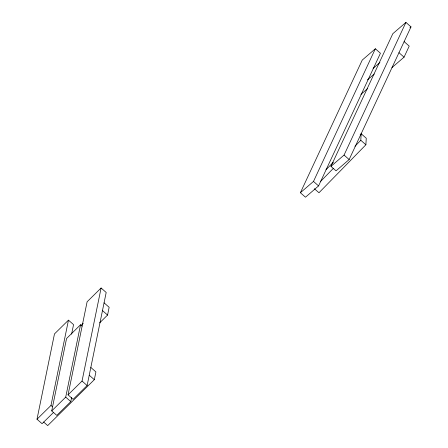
<?xml version="1.0" encoding="UTF-8"?>
<svg xmlns="http://www.w3.org/2000/svg" width="448" height="448" viewBox="0 0 448 448"><rect width="100%" height="100%" fill="white"/><g stroke="black" fill="none" stroke-linecap="round" stroke-linejoin="round"><path stroke-width="0.67" d="M354.939 146.278L360.802 140.28L361.166 133.756L366.251 138.236L365.887 144.76L318.97 192.758L314.401 188.726M53.659 412.3L42.078 423.702L36.999 419.222L54.477 333.922L68.466 320.146L73.545 324.626L71.59 334.18M36.999 419.222L50.988 405.446L68.466 320.146M71.641 397.51L70.801 401.61L56.812 415.386L51.727 410.906L66.556 338.526L80.545 324.75L82.074 326.099M51.727 410.906L65.716 397.13L80.545 324.75M68.051 394.834L87.114 301.778L101.102 288.002L106.187 292.482L87.119 385.538L73.13 399.314L68.051 394.834L82.04 381.058L101.102 288.002M43.624 422.016L47.69 425.6L94.321 379.68L95.911 371.924L90.826 367.444M99.624 322.874L107.565 315.062L109.15 307.306L104.07 302.826M300.384 192.735L362.253 60.066L375.351 48.765L380.436 53.245L318.567 185.914L305.469 197.215L300.384 192.735L313.488 181.434L375.351 48.765M330.954 166.37L392.818 33.701L405.922 22.4L411.001 26.88L349.138 159.55L336.039 170.85L330.954 166.37L344.058 155.07L405.922 22.4M391.955 67.598L404.057 57.159L409.209 46.105L404.13 41.625M325.982 169.753L333.312 162.254M360.192 134.753L361.166 133.756M320.734 181.278L333.435 168.274M81.25 325.293L83.233 323.338M409.954 27.787L411.001 26.88M373.089 68.398L379.926 62.496M367.405 79.906L374.242 74.01M360.914 94.371L367.752 88.474M398.972 52.679L404.057 57.159M360.802 140.28L365.887 144.76M344.058 155.07L349.138 159.55M313.488 181.434L318.567 185.914M102.48 310.576L107.565 315.062M89.242 375.2L94.321 379.68M82.04 381.058L87.119 385.538M65.716 397.13L70.801 401.61M50.988 405.446L52.511 406.79"/></g></svg>
